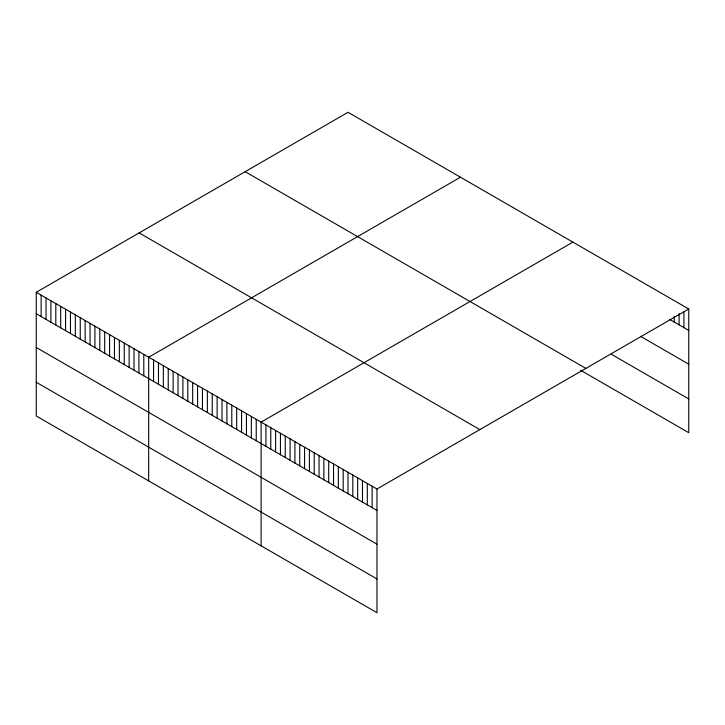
<?xml version="1.0" encoding="UTF-8"?>
<svg xmlns="http://www.w3.org/2000/svg" width="725" height="725" viewBox="0 0 725 725"><rect width="100%" height="100%" fill="white"/><g stroke="black" fill="none" stroke-linecap="round" stroke-linejoin="round"><path stroke-width="1.09" d="M36.25 292.302L376.964 489.003L376.964 612.707L36.25 415.996L36.25 292.302L348.036 112.293L688.75 309.004L688.75 432.698L580.634 370.276M460.475 177.208L148.688 357.217L148.688 480.911M572.904 242.123L261.118 422.122L261.118 545.825M376.964 489.003L688.75 309.004M669.447 319.281L688.75 330.428M640.483 336.309L688.75 364.177M611.519 354.362L688.75 398.949M245.15 171.689L585.863 368.4M139.137 232.897L479.85 429.608M36.25 313.726L376.964 510.436M36.25 347.474L376.964 544.185M36.25 382.247L376.964 578.958M683.92 311.85L683.92 327.646M679.098 313.581L679.098 324.854M674.268 316.426L674.268 322.072M372.133 486.221L372.133 507.654M367.312 483.43L367.312 504.863M362.482 480.648L362.482 502.081M357.661 477.857L357.661 499.289M352.83 475.074L352.83 496.507M348 472.283L348 493.716M343.179 469.501L343.179 490.934M338.348 466.71L338.348 488.142M333.527 463.928L333.527 485.36M328.697 461.136L328.697 482.569M323.867 458.354L323.867 479.787M319.045 455.563L319.045 476.996M314.215 452.781L314.215 474.213M309.394 449.989L309.394 471.422M304.563 447.207L304.563 468.64M299.733 444.416L299.733 465.849M294.912 441.634L294.912 463.067M290.082 438.843L290.082 460.275M285.251 436.06L285.251 457.493M280.43 433.269L280.43 454.702M275.6 430.487L275.6 451.92M270.778 427.696L270.778 449.128M265.948 424.913L265.948 446.346M256.233 419.304L256.233 440.737M251.348 416.485L251.348 437.909M246.455 413.658L246.455 435.091M241.57 410.839L241.57 432.263M236.676 408.012L236.676 429.445M231.792 405.193L231.792 426.626M226.898 402.366L226.898 423.799M222.013 399.548L222.013 420.98M217.128 396.729L217.128 418.153M212.235 393.902L212.235 415.334M207.35 391.083L207.35 412.507M202.456 388.256L202.456 409.688M197.572 385.437L197.572 406.87M192.678 382.61L192.678 404.042M187.793 379.791L187.793 401.224M182.908 376.973L182.908 398.397M178.015 374.145L178.015 395.578M173.13 371.327L173.13 392.751M168.236 368.499L168.236 389.932M163.352 365.681L163.352 387.114M158.467 362.853L158.467 384.286M153.573 360.035L153.573 381.468M143.795 354.389L143.795 375.822M138.91 351.571L138.91 372.994M134.016 348.743L134.016 370.176M129.132 345.925L129.132 367.358M124.247 343.097L124.247 364.53M119.353 340.279L119.353 361.712M114.468 337.451L114.468 358.884M109.575 334.633L109.575 356.066M104.69 331.814L104.69 353.238M99.796 328.987L99.796 350.42M94.912 326.168L94.912 347.601M90.027 323.341L90.027 344.774M85.133 320.522L85.133 341.955M80.248 317.695L80.248 339.128M75.355 314.877L75.355 336.309M70.47 312.058L70.47 333.482M65.585 309.231L65.585 330.663M60.692 306.412L60.692 327.836M55.807 303.585L55.807 325.017M50.913 300.766L50.913 322.199M46.028 297.939L46.028 319.372M41.135 295.12L41.135 316.553"/></g></svg>
